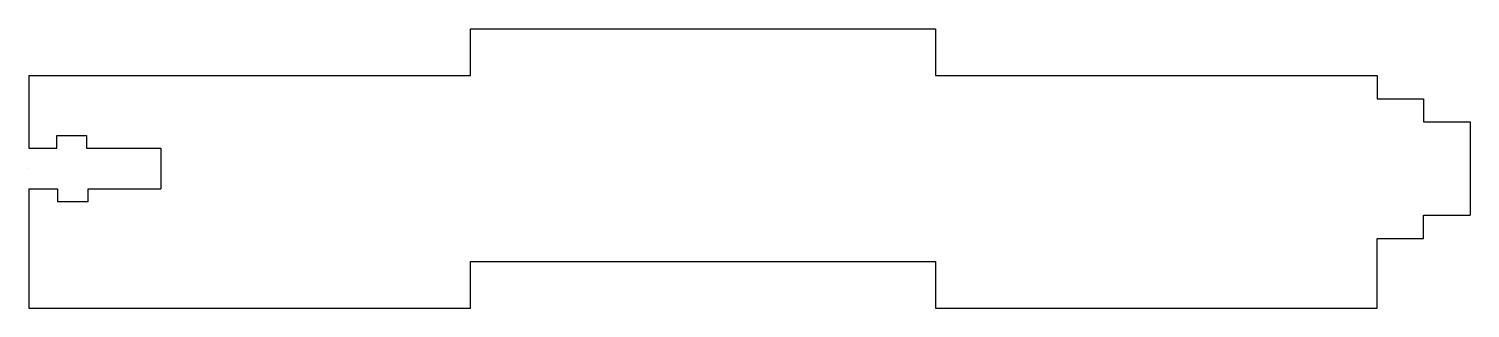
# Model space of a CAD drawing. Extents: x -59 to 96, y 5 to 35.
import ezdxf

# ---------------------------------------------------------------- set-up
doc = ezdxf.new("R2010")
doc.units = 0
doc.header["$MEASUREMENT"] = 0
doc.layers.add('MODELSKETCH_VISIBLE', color=7, linetype='CONTINUOUS')

msp = doc.modelspace()

# ---------------------------------------------------------------- linework, layer by layer
at = {"layer": 'MODELSKETCH_VISIBLE'}
for p, q in [((-11.73, 35.47), (38.27, 35.47)), ((-11.73, 30.47), (-11.73, 35.47)), ((38.27, 35.47), (38.27, 30.47)), ((-59.23, 30.47), (-11.73, 30.47)), ((-59.23, 30.47), (-59.23, 25.47)), ((38.27, 30.47), (85.77, 30.47)), ((85.77, 30.47), (85.77, 27.97)), ((85.77, 27.97), (90.77, 27.97)), ((90.77, 27.97), (90.77, 25.47)), ((-59.23, 25.47), (-59.23, 22.67)), ((90.77, 25.47), (95.77, 25.47)), ((95.77, 25.47), (95.77, 15.47)), ((-56.23, 22.67), (-56.23, 24.02)), ((-56.23, 24.02), (-53.03, 24.02)), ((-53.03, 24.02), (-53.03, 22.67)), ((-59.23, 22.67), (-56.23, 22.67)), ((-53.03, 22.67), (-45.03, 22.67)), ((-45.03, 22.67), (-45.03, 18.27)), ((-59.23, 20.47), (-59.23, 20.47)), ((-59.23, 20.47), (-59.23, 20.47)), ((-59.23, 18.27), (-59.23, 15.47)), ((-59.23, 18.27), (-56.13, 18.27)), ((-56.13, 18.27), (-56.13, 16.92)), ((-52.83, 16.92), (-52.83, 18.27)), ((-52.83, 18.27), (-45.03, 18.27)), ((-56.13, 16.92), (-52.83, 16.92)), ((-59.23, 15.47), (-59.23, 5.47)), ((90.77, 15.47), (95.77, 15.47)), ((90.77, 12.97), (90.77, 15.47)), ((85.77, 12.97), (90.77, 12.97)), ((85.77, 5.47), (85.77, 12.97)), ((-11.73, 10.47), (38.27, 10.47)), ((-11.73, 5.47), (-11.73, 10.47)), ((38.27, 10.47), (38.27, 5.47)), ((-59.23, 5.47), (-11.73, 5.47)), ((38.27, 5.47), (85.77, 5.47))]:
    msp.add_line(p, q, dxfattribs=at)

doc.saveas('drawing.dxf')
